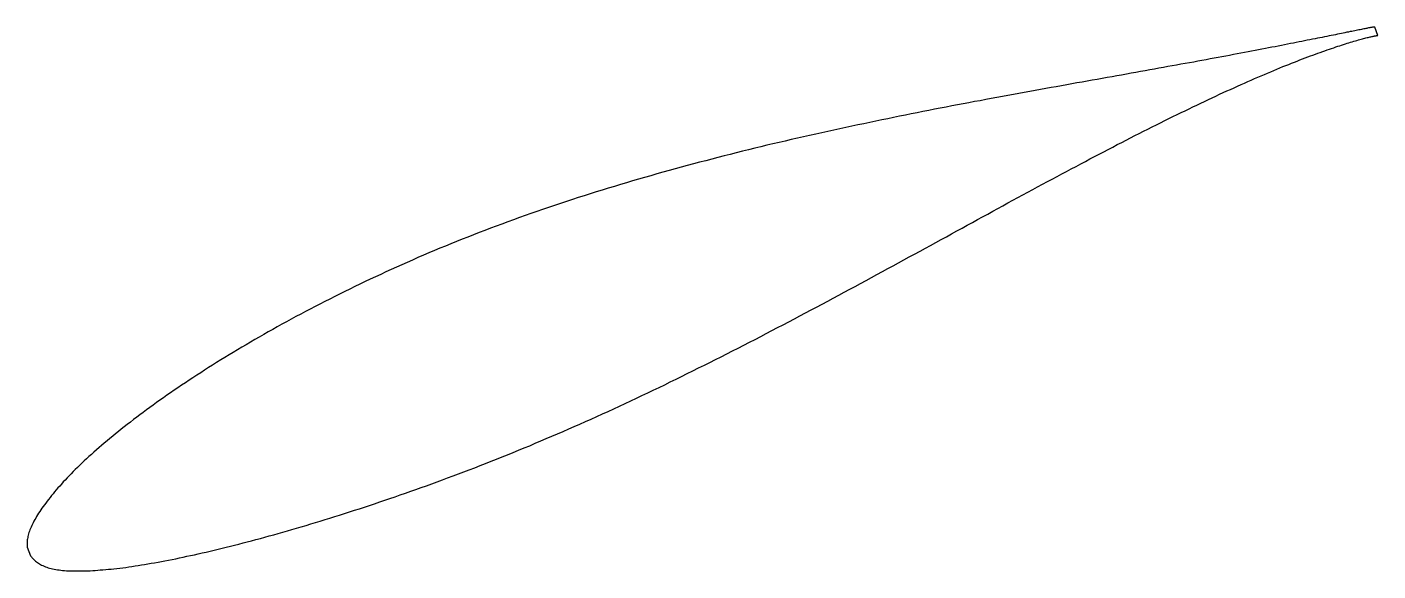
# Model space of a CAD drawing. Header units: metres. Extents: x -45 to 92, y -19 to 36.
import ezdxf

# ---------------------------------------------------------------- set-up
doc = ezdxf.new("R2010")
doc.units = ezdxf.units.M

msp = doc.modelspace()

# ---------------------------------------------------------------- linework, layer by layer
msp.add_lwpolyline([(91.57, 36.03), (91.57, 36.03), (91.56, 36.03), (91.54, 36.03), (91.52, 36.03), (91.5, 36.02), (91.47, 36.02), (91.43, 36.01), (91.39, 36.01), (91.34, 36), (91.29, 35.99), (91.23, 35.98), (91.16, 35.97), (91.09, 35.96), (91.02, 35.94), (90.94, 35.93), (90.85, 35.91), (90.76, 35.89), (90.66, 35.87), (90.56, 35.85), (90.45, 35.83), (90.34, 35.81), (90.22, 35.79), (90.09, 35.76), (89.96, 35.74), (89.83, 35.71), (89.69, 35.68), (89.54, 35.65), (89.39, 35.62), (89.23, 35.59), (89.07, 35.56), (88.9, 35.52), (88.73, 35.49), (88.55, 35.45), (88.37, 35.42), (88.18, 35.38), (87.98, 35.34), (87.78, 35.3), (87.58, 35.25), (87.37, 35.21), (87.15, 35.17), (86.93, 35.12), (86.71, 35.08), (86.48, 35.03), (86.24, 34.98), (86, 34.93), (85.75, 34.88), (85.5, 34.83), (85.24, 34.78), (84.98, 34.73), (84.71, 34.68), (84.44, 34.62), (84.16, 34.57), (83.88, 34.51), (83.59, 34.45), (83.3, 34.39), (83, 34.34), (82.7, 34.28), (82.4, 34.22), (82.08, 34.15), (81.77, 34.09), (81.44, 34.03), (81.12, 33.97), (80.78, 33.9), (80.45, 33.84), (80.11, 33.77), (79.76, 33.71), (79.41, 33.64), (79.05, 33.57), (78.69, 33.5), (78.33, 33.43), (77.96, 33.36), (77.58, 33.29), (77.21, 33.22), (76.82, 33.15), (76.43, 33.08), (76.04, 33), (75.64, 32.93), (75.24, 32.86), (74.84, 32.78), (74.43, 32.71), (74.01, 32.63), (73.59, 32.55), (73.17, 32.47), (72.74, 32.4), (72.31, 32.32), (71.87, 32.24), (71.43, 32.16), (70.99, 32.08), (70.54, 32), (70.09, 31.91), (69.63, 31.83), (69.17, 31.75), (68.71, 31.67), (68.24, 31.58), (67.77, 31.5), (67.29, 31.41), (66.81, 31.33), (66.33, 31.24), (65.84, 31.15), (65.35, 31.06), (64.86, 30.98), (64.36, 30.89), (63.86, 30.8), (63.35, 30.71), (62.84, 30.62), (62.33, 30.52), (61.82, 30.43), (61.3, 30.34), (60.78, 30.25), (60.25, 30.15), (59.72, 30.06), (59.19, 29.96), (58.66, 29.87), (58.12, 29.77), (57.58, 29.67), (57.04, 29.57), (56.49, 29.47), (55.94, 29.37), (55.39, 29.27), (54.84, 29.17), (54.28, 29.07), (53.72, 28.96), (53.16, 28.86), (52.59, 28.75), (52.02, 28.65), (51.45, 28.54), (50.88, 28.44), (50.31, 28.33), (49.73, 28.22), (49.15, 28.11), (48.57, 28), (47.99, 27.88), (47.4, 27.77), (46.81, 27.66), (46.22, 27.54), (45.63, 27.43), (45.04, 27.31), (44.44, 27.19), (43.85, 27.07), (43.25, 26.95), (42.65, 26.83), (42.05, 26.71), (41.44, 26.58), (40.84, 26.46), (40.23, 26.33), (39.63, 26.2), (39.02, 26.08), (38.41, 25.95), (37.8, 25.82), (37.19, 25.68), (36.57, 25.55), (35.96, 25.42), (35.34, 25.28), (34.73, 25.14), (34.11, 25), (33.49, 24.86), (32.87, 24.72), (32.25, 24.58), (31.63, 24.44), (31.01, 24.29), (30.39, 24.14), (29.77, 24), (29.15, 23.85), (28.53, 23.7), (27.91, 23.54), (27.28, 23.39), (26.66, 23.24), (26.04, 23.08), (25.42, 22.92), (24.79, 22.76), (24.17, 22.6), (23.55, 22.44), (22.93, 22.28), (22.3, 22.11), (21.68, 21.94), (21.06, 21.78), (20.44, 21.61), (19.82, 21.44), (19.2, 21.26), (18.58, 21.09), (17.96, 20.91), (17.34, 20.74), (16.72, 20.56), (16.1, 20.38), (15.49, 20.2), (14.87, 20.01), (14.26, 19.83), (13.64, 19.64), (13.03, 19.45), (12.42, 19.26), (11.81, 19.07), (11.2, 18.88), (10.59, 18.68), (9.99, 18.49), (9.38, 18.29), (8.78, 18.09), (8.17, 17.89), (7.57, 17.68), (6.97, 17.48), (6.38, 17.27), (5.78, 17.07), (5.19, 16.86), (4.6, 16.65), (4, 16.43), (3.42, 16.22), (2.83, 16), (2.24, 15.78), (1.66, 15.57), (1.08, 15.35), (0.5, 15.12), (-0.07, 14.9), (-0.65, 14.67), (-1.22, 14.45), (-1.79, 14.22), (-2.36, 13.99), (-2.92, 13.76), (-3.48, 13.53), (-4.04, 13.29), (-4.6, 13.06), (-5.16, 12.82), (-5.71, 12.58), (-6.26, 12.34), (-6.81, 12.1), (-7.35, 11.86), (-7.89, 11.62), (-8.43, 11.37), (-8.97, 11.13), (-9.5, 10.88), (-10.03, 10.63), (-10.56, 10.38), (-11.09, 10.14), (-11.61, 9.89), (-12.13, 9.64), (-12.64, 9.38), (-13.16, 9.13), (-13.67, 8.88), (-14.17, 8.62), (-14.68, 8.37), (-15.18, 8.11), (-15.67, 7.86), (-16.17, 7.6), (-16.66, 7.35), (-17.15, 7.09), (-17.63, 6.83), (-18.11, 6.58), (-18.59, 6.32), (-19.07, 6.06), (-19.54, 5.8), (-20.01, 5.54), (-20.47, 5.28), (-20.93, 5.03), (-21.39, 4.77), (-21.84, 4.51), (-22.29, 4.25), (-22.74, 3.99), (-23.18, 3.73), (-23.62, 3.47), (-24.06, 3.21), (-24.49, 2.95), (-24.92, 2.69), (-25.34, 2.43), (-25.76, 2.18), (-26.18, 1.92), (-26.59, 1.66), (-27, 1.4), (-27.4, 1.14), (-27.8, 0.88), (-28.2, 0.63), (-28.59, 0.37), (-28.98, 0.12), (-29.36, -0.14), (-29.74, -0.4), (-30.12, -0.65), (-30.49, -0.9), (-30.86, -1.16), (-31.23, -1.41), (-31.59, -1.66), (-31.94, -1.91), (-32.29, -2.16), (-32.64, -2.41), (-32.98, -2.66), (-33.32, -2.91), (-33.65, -3.16), (-33.98, -3.4), (-34.31, -3.65), (-34.63, -3.89), (-34.95, -4.14), (-35.26, -4.38), (-35.57, -4.62), (-35.87, -4.86), (-36.17, -5.1), (-36.46, -5.34), (-36.75, -5.57), (-37.04, -5.81), (-37.32, -6.04), (-37.6, -6.28), (-37.87, -6.51), (-38.14, -6.74), (-38.4, -6.97), (-38.66, -7.19), (-38.91, -7.42), (-39.16, -7.65), (-39.4, -7.87), (-39.64, -8.09), (-39.87, -8.31), (-40.1, -8.53), (-40.33, -8.75), (-40.55, -8.97), (-40.76, -9.18), (-40.97, -9.4), (-41.18, -9.61), (-41.38, -9.82), (-41.57, -10.03), (-41.77, -10.23), (-41.95, -10.44), (-42.13, -10.64), (-42.31, -10.84), (-42.48, -11.04), (-42.65, -11.24), (-42.81, -11.43), (-42.97, -11.62), (-43.12, -11.81), (-43.27, -12), (-43.41, -12.18), (-43.55, -12.37), (-43.68, -12.55), (-43.81, -12.72), (-43.94, -12.9), (-44.06, -13.07), (-44.17, -13.24), (-44.28, -13.41), (-44.39, -13.58), (-44.49, -13.74), (-44.58, -13.9), (-44.67, -14.06), (-44.76, -14.21), (-44.84, -14.37), (-44.91, -14.52), (-44.98, -14.67), (-45.05, -14.81), (-45.11, -14.96), (-45.16, -15.1), (-45.21, -15.24), (-45.26, -15.38), (-45.3, -15.51), (-45.33, -15.64), (-45.37, -15.77), (-45.39, -15.89), (-45.41, -16.01), (-45.43, -16.13), (-45.44, -16.24), (-45.45, -16.35), (-45.46, -16.46), (-45.46, -16.55), (-45.46, -16.64), (-45.45, -16.72), (-45.45, -16.79), (-45.44, -16.84), (-45.44, -16.87), (-45.1, -17.75), (-45.1, -17.75), (-45.08, -17.77), (-45.05, -17.8), (-45.02, -17.84), (-44.97, -17.9), (-44.91, -17.97), (-44.84, -18.04), (-44.76, -18.12), (-44.68, -18.2), (-44.6, -18.27), (-44.5, -18.35), (-44.41, -18.42), (-44.3, -18.49), (-44.2, -18.56), (-44.09, -18.62), (-43.97, -18.68), (-43.85, -18.74), (-43.72, -18.8), (-43.59, -18.85), (-43.45, -18.9), (-43.31, -18.95), (-43.17, -18.99), (-43.02, -19.03), (-42.87, -19.06), (-42.71, -19.1), (-42.54, -19.13), (-42.37, -19.16), (-42.2, -19.18), (-42.02, -19.2), (-41.84, -19.22), (-41.65, -19.24), (-41.46, -19.25), (-41.27, -19.26), (-41.06, -19.27), (-40.86, -19.28), (-40.65, -19.28), (-40.43, -19.28), (-40.21, -19.28), (-39.98, -19.28), (-39.75, -19.27), (-39.52, -19.27), (-39.28, -19.26), (-39.03, -19.25), (-38.78, -19.23), (-38.53, -19.22), (-38.27, -19.2), (-38.01, -19.18), (-37.74, -19.16), (-37.46, -19.14), (-37.19, -19.11), (-36.9, -19.08), (-36.62, -19.05), (-36.32, -19.02), (-36.03, -18.98), (-35.73, -18.95), (-35.42, -18.91), (-35.11, -18.86), (-34.8, -18.82), (-34.48, -18.77), (-34.16, -18.72), (-33.83, -18.67), (-33.5, -18.62), (-33.17, -18.56), (-32.83, -18.5), (-32.49, -18.44), (-32.14, -18.38), (-31.79, -18.31), (-31.43, -18.25), (-31.07, -18.18), (-30.71, -18.11), (-30.34, -18.03), (-29.97, -17.95), (-29.59, -17.88), (-29.21, -17.79), (-28.83, -17.71), (-28.44, -17.63), (-28.05, -17.54), (-27.65, -17.45), (-27.25, -17.36), (-26.85, -17.26), (-26.44, -17.17), (-26.03, -17.07), (-25.62, -16.97), (-25.2, -16.86), (-24.78, -16.76), (-24.35, -16.65), (-23.93, -16.54), (-23.49, -16.43), (-23.06, -16.32), (-22.62, -16.2), (-22.18, -16.09), (-21.73, -15.97), (-21.28, -15.84), (-20.83, -15.72), (-20.37, -15.59), (-19.91, -15.46), (-19.45, -15.33), (-18.99, -15.2), (-18.52, -15.06), (-18.05, -14.93), (-17.57, -14.79), (-17.09, -14.65), (-16.61, -14.5), (-16.13, -14.36), (-15.64, -14.21), (-15.16, -14.06), (-14.66, -13.91), (-14.17, -13.75), (-13.67, -13.59), (-13.17, -13.44), (-12.67, -13.27), (-12.16, -13.11), (-11.66, -12.95), (-11.15, -12.78), (-10.64, -12.61), (-10.12, -12.44), (-9.6, -12.26), (-9.08, -12.09), (-8.56, -11.91), (-8.04, -11.73), (-7.51, -11.55), (-6.98, -11.36), (-6.45, -11.18), (-5.92, -10.99), (-5.39, -10.8), (-4.85, -10.61), (-4.31, -10.41), (-3.77, -10.21), (-3.23, -10.02), (-2.69, -9.81), (-2.14, -9.61), (-1.59, -9.41), (-1.04, -9.2), (-0.49, -8.99), (0.06, -8.78), (0.61, -8.56), (1.17, -8.35), (1.72, -8.13), (2.28, -7.91), (2.84, -7.69), (3.4, -7.46), (3.96, -7.23), (4.52, -7), (5.08, -6.77), (5.65, -6.54), (6.21, -6.3), (6.78, -6.06), (7.34, -5.82), (7.91, -5.58), (8.48, -5.34), (9.05, -5.09), (9.62, -4.84), (10.19, -4.59), (10.76, -4.34), (11.33, -4.09), (11.9, -3.83), (12.48, -3.57), (13.05, -3.31), (13.62, -3.05), (14.2, -2.79), (14.77, -2.52), (15.35, -2.25), (15.92, -1.98), (16.5, -1.71), (17.07, -1.44), (17.65, -1.17), (18.22, -0.89), (18.8, -0.62), (19.38, -0.34), (19.95, -0.06), (20.53, 0.22), (21.1, 0.5), (21.68, 0.79), (22.25, 1.07), (22.83, 1.36), (23.41, 1.65), (23.98, 1.93), (24.56, 2.22), (25.13, 2.51), (25.7, 2.81), (26.28, 3.1), (26.85, 3.39), (27.43, 3.68), (28, 3.98), (28.57, 4.27), (29.14, 4.57), (29.71, 4.87), (30.28, 5.16), (30.85, 5.46), (31.42, 5.76), (31.99, 6.06), (32.56, 6.36), (33.13, 6.66), (33.69, 6.96), (34.26, 7.26), (34.82, 7.56), (35.39, 7.86), (35.95, 8.16), (36.51, 8.46), (37.07, 8.76), (37.63, 9.06), (38.19, 9.36), (38.75, 9.66), (39.3, 9.96), (39.86, 10.26), (40.41, 10.56), (40.96, 10.86), (41.52, 11.16), (42.07, 11.46), (42.61, 11.76), (43.16, 12.06), (43.71, 12.35), (44.25, 12.65), (44.79, 12.95), (45.34, 13.24), (45.88, 13.54), (46.41, 13.83), (46.95, 14.13), (47.49, 14.42), (48.02, 14.71), (48.55, 15), (49.08, 15.3), (49.61, 15.58), (50.14, 15.87), (50.66, 16.16), (51.18, 16.45), (51.7, 16.73), (52.22, 17.01), (52.74, 17.3), (53.26, 17.58), (53.77, 17.86), (54.28, 18.14), (54.79, 18.41), (55.3, 18.69), (55.8, 18.96), (56.3, 19.23), (56.8, 19.51), (57.3, 19.77), (57.8, 20.04), (58.29, 20.31), (58.78, 20.57), (59.27, 20.83), (59.76, 21.09), (60.24, 21.35), (60.72, 21.61), (61.2, 21.86), (61.68, 22.12), (62.15, 22.37), (62.62, 22.62), (63.09, 22.86), (63.56, 23.11), (64.02, 23.35), (64.48, 23.59), (64.94, 23.83), (65.4, 24.07), (65.85, 24.3), (66.3, 24.53), (66.75, 24.76), (67.19, 24.99), (67.63, 25.21), (68.07, 25.43), (68.51, 25.65), (68.94, 25.87), (69.37, 26.09), (69.79, 26.3), (70.22, 26.51), (70.64, 26.72), (71.05, 26.92), (71.47, 27.13), (71.88, 27.33), (72.29, 27.52), (72.69, 27.72), (73.09, 27.91), (73.49, 28.1), (73.88, 28.29), (74.27, 28.47), (74.66, 28.66), (75.04, 28.84), (75.42, 29.01), (75.8, 29.19), (76.17, 29.36), (76.54, 29.53), (76.91, 29.69), (77.27, 29.86), (77.63, 30.02), (77.98, 30.18), (78.33, 30.33), (78.68, 30.49), (79.02, 30.64), (79.36, 30.78), (79.7, 30.93), (80.03, 31.07), (80.36, 31.21), (80.68, 31.35), (81, 31.48), (81.31, 31.62), (81.63, 31.74), (81.93, 31.87), (82.24, 32), (82.54, 32.12), (82.83, 32.23), (83.12, 32.35), (83.41, 32.46), (83.69, 32.57), (83.97, 32.68), (84.24, 32.79), (84.51, 32.89), (84.78, 32.99), (85.04, 33.09), (85.29, 33.18), (85.55, 33.28), (85.79, 33.37), (86.04, 33.45), (86.28, 33.54), (86.51, 33.62), (86.74, 33.7), (86.96, 33.78), (87.18, 33.86), (87.4, 33.93), (87.61, 34), (87.81, 34.07), (88.01, 34.13), (88.21, 34.2), (88.4, 34.26), (88.59, 34.32), (88.77, 34.38), (88.95, 34.43), (89.12, 34.48), (89.29, 34.53), (89.45, 34.58), (89.61, 34.63), (89.76, 34.67), (89.91, 34.71), (90.05, 34.75), (90.19, 34.79), (90.32, 34.83), (90.44, 34.86), (90.57, 34.89), (90.68, 34.92), (90.79, 34.95), (90.9, 34.98), (91, 35), (91.1, 35.02), (91.19, 35.04), (91.27, 35.06), (91.35, 35.08), (91.43, 35.09), (91.5, 35.11), (91.56, 35.12), (91.62, 35.13), (91.67, 35.14), (91.72, 35.15), (91.76, 35.16), (91.8, 35.16), (91.83, 35.17), (91.86, 35.17), (91.88, 35.17), (91.89, 35.17), (91.9, 35.17), (91.9, 35.17)], close=True)

doc.saveas('drawing.dxf')
